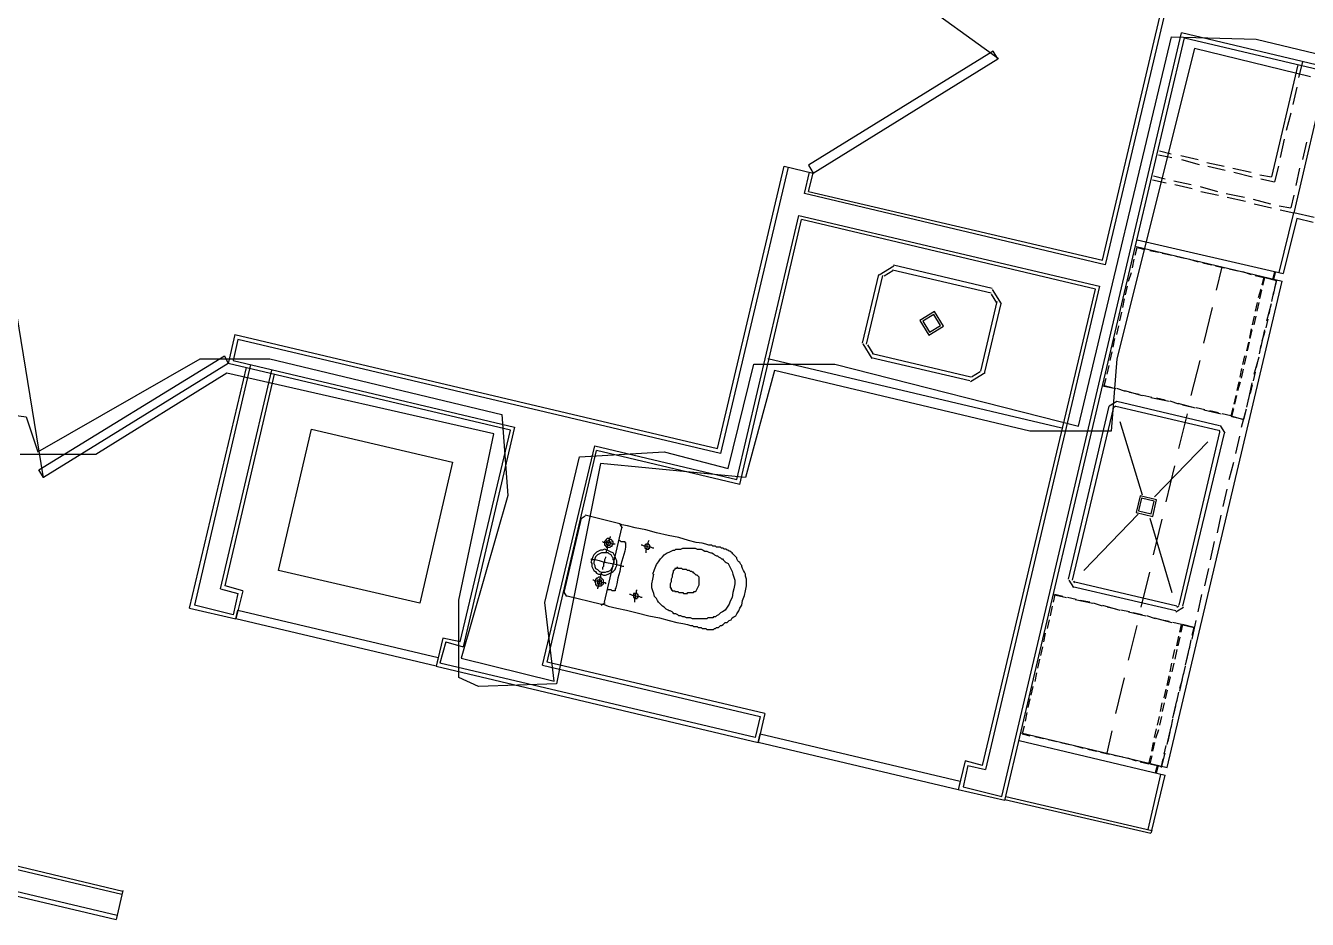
# Model space of a CAD drawing. Header units: feet. Extents: x -84 to 198, y -22 to 181.
# Drawn here: x 64.87 to 82.55, y 34.67 to 47 of the extents above; entities that cross this region are included whole.
import ezdxf

# ---------------------------------------------------------------- set-up
doc = ezdxf.new("R2010")
doc.units = ezdxf.units.FT
for name, color, linetype in [('A-AREA-COMUN', 252, 'CONTINUOUS'), ('A-AREA-UNIDAD', 30, 'CONTINUOUS'), ('A-LINEA', 7, 'CONTINUOUS')]:
    doc.layers.add(name, color=color, linetype=linetype)

msp = doc.modelspace()

# ---------------------------------------------------------------- linework, layer by layer
at = {"layer": 'A-AREA-COMUN'}
msp.add_lwpolyline([(64.64, 41.6356), (64.88, 41.6), (65.04, 41.12), (67.28, 42.4), (68.24, 42.4), (71.44, 41.6356), (71.52, 40.5156), (70.88, 38.2756), (72.16, 37.9556), (72.032, 39.04), (72.512, 41.0489), (73.68, 41.12), (74.56, 40.8889), (74.912, 42.3289), (76.032, 42.3289), (79.392, 41.4756), (80.672, 46.8444), (81.84, 46.8089), (89.84, 44.8889)], dxfattribs=at)
at = {"layer": 'A-AREA-UNIDAD'}
msp.add_lwpolyline([(82.592, 46.2933), (80.992, 46.6844), (79.92, 42.4), (79.84, 41.4044), (78.72, 41.4044), (75.2, 42.24), (74.8, 40.7644), (72.8, 40.96), (72.192, 37.92), (71.12, 37.8844), (70.848, 38.0089), (70.848, 39.0756), (71.328, 41.3689), (67.648, 42.2044), (65.84, 41.0844), (64.8, 41.0844)], dxfattribs=at)
at = {"layer": 'A-LINEA'}
for p, q in [((81.0667, 49.2311), (79.76, 43.6978)), ((78.2892, 46.5394), (76.4322, 47.8837)), ((78.3333, 36.3644), (80.8133, 46.8978)), ((108.28, 40.3911), (80.8133, 46.8978)), ((78.3733, 36.3111), (80.8533, 46.8311)), ((80.8533, 46.8311), (108.2667, 40.3511)), ((82.48, 46.4978), (82.4267, 46.2844)), ((82.4133, 46.4578), (82.0533, 44.9111)), ((82.8133, 46.3644), (82.36, 44.4178)), ((82.4, 46.1511), (82.3467, 45.9111)), ((82.32, 45.7911), (82.2533, 45.5511)), ((82.2267, 45.4311), (82.1733, 45.1778)), ((80.5067, 45.2711), (80.6667, 45.2311)), ((82.5333, 45.3911), (82.48, 45.1511)), ((80.4933, 45.2178), (80.68, 45.1778)), ((80.8, 45.2044), (81.04, 45.1511)), ((80.8133, 45.1511), (81.0533, 45.0844)), ((81.16, 45.1111), (81.4, 45.0578)), ((74.4133, 41.1644), (75.3333, 45.0578)), ((75.3867, 45.0444), (74.4533, 41.0978)), ((75.3333, 45.0578), (75.7333, 44.9644)), ((75.6133, 44.6844), (75.68, 44.9778)), ((75.6667, 44.7111), (75.7333, 44.9644)), ((80.4267, 44.9244), (80.5867, 44.8844)), ((81.1733, 45.0578), (81.4133, 45.0044)), ((81.52, 45.0311), (81.7733, 44.9778)), ((81.5333, 44.9778), (81.7867, 44.9111)), ((81.8933, 44.9378), (82.0533, 44.9111)), ((82.1467, 45.0578), (82.0933, 44.8444)), ((82.44, 45.0311), (82.3867, 44.7911)), ((80.4133, 44.8711), (80.6, 44.8311)), ((80.7067, 44.8578), (80.9467, 44.8044)), ((80.72, 44.8044), (80.96, 44.7511)), ((81.0667, 44.7778), (81.3067, 44.7111)), ((81.9067, 44.8844), (82.0933, 44.8444)), ((79.76, 43.6978), (75.6133, 44.6844)), ((75.6667, 44.7111), (79.72, 43.7644)), ((81.08, 44.7111), (81.32, 44.6578)), ((81.4267, 44.6844), (81.68, 44.6311)), ((81.44, 44.6311), (81.6933, 44.5778)), ((81.8, 44.6044), (82.04, 44.5378)), ((81.8133, 44.5378), (82.0533, 44.4844)), ((82.36, 44.6578), (82.32, 44.4844)), ((74.68, 40.7378), (75.5333, 44.3778)), ((75.5333, 44.3778), (79.68, 43.4044)), ((82.16, 44.5111), (82.32, 44.4844)), ((82.16, 43.5911), (82.36, 44.4178)), ((82.1733, 44.4578), (82.36, 44.4178)), ((82.64, 44.3511), (82.36, 44.4178)), ((74.72, 40.6711), (75.5733, 44.3244)), ((79.6267, 43.3644), (75.5733, 44.3244)), ((82.4, 44.3378), (82.2133, 43.5778)), ((82.6267, 44.2844), (82.4, 44.3378)), ((80.2, 44.0444), (82.2133, 43.5778)), ((80.1867, 43.9511), (82.2, 43.4711)), ((80.3733, 43.8978), (80.4933, 43.8711)), ((80.5467, 43.8578), (80.68, 43.8311)), ((76.8449, 43.68), (76.6444, 43.556)), ((76.84, 43.6978), (78.2, 43.3778)), ((80.1333, 43.6578), (80.16, 43.7778)), ((80.7333, 43.8178), (80.8533, 43.7911)), ((80.92, 43.7778), (81.04, 43.7378)), ((81.1067, 43.7244), (81.2267, 43.6978)), ((81.28, 43.6844), (81.4, 43.6578)), ((81.2933, 43.3511), (81.3733, 43.6711)), ((76.4133, 42.6178), (76.64, 43.5644)), ((76.4667, 42.6044), (76.6933, 43.5511)), ((76.8296, 43.6151), (76.7093, 43.5407)), ((76.8267, 43.6311), (78.1867, 43.3111)), ((80.08, 43.4711), (80.12, 43.5911)), ((81.4667, 43.6444), (81.5867, 43.6178)), ((81.6533, 43.6044), (81.7733, 43.5644)), ((82.0933, 43.6044), (82.0667, 43.4978)), ((82.1067, 43.6044), (82.08, 43.4978)), ((82.08, 43.2844), (82.12, 43.4844)), ((78.0667, 36.7911), (79.6267, 43.3644)), ((79.68, 43.4044), (78.1067, 36.7378)), ((78.3289, 43.1595), (78.2049, 43.36)), ((80.04, 43.2844), (80.0667, 43.4044)), ((80.6133, 36.7644), (82.2, 43.4711)), ((81.9067, 43.3644), (81.8667, 43.2444)), ((81.8933, 43.2311), (81.92, 43.3511)), ((82.08, 43.3244), (82.0533, 43.1911)), ((78.2667, 43.1911), (78.04, 42.2311)), ((78.32, 43.1644), (78.0933, 42.2178)), ((78.264, 43.1748), (78.1896, 43.2951)), ((80, 43.1111), (80.0267, 43.2311)), ((81.8533, 43.1778), (81.8267, 43.0578)), ((81.8533, 43.0578), (81.88, 43.1778)), ((81.9867, 42.9244), (82.0533, 43.1644)), ((82.04, 43.1378), (82.0133, 43.0178)), ((64.7474, 43.0233), (65.1171, 40.7608)), ((79.96, 42.9244), (79.9867, 43.0444)), ((81.12, 42.6178), (81.24, 43.1111)), ((81.8133, 42.9911), (81.7867, 42.8711)), ((81.8133, 42.8711), (81.84, 42.9911)), ((82, 42.9511), (81.9733, 42.8311)), ((79.92, 42.7378), (79.9467, 42.8578)), ((81.7733, 42.8178), (81.7467, 42.6978)), ((81.76, 42.6844), (81.7867, 42.8044)), ((81.9067, 42.5511), (81.96, 42.8044)), ((81.96, 42.7778), (81.92, 42.6444)), ((67.76, 42.7378), (67.6667, 42.3378)), ((67.76, 42.7378), (74.4133, 41.1644)), ((76.4178, 42.6094), (76.5418, 42.4089)), ((76.4827, 42.5941), (76.5571, 42.4738)), ((79.8667, 42.5644), (79.8933, 42.6844)), ((81.7333, 42.6311), (81.7067, 42.5111)), ((81.72, 42.5111), (81.7467, 42.6311)), ((77.8933, 42.0978), (76.5333, 42.4178)), ((77.9067, 42.1511), (76.5467, 42.4711)), ((79.8267, 42.3778), (79.8533, 42.4978)), ((81.68, 42.4444), (81.6533, 42.3244)), ((81.68, 42.3244), (81.7067, 42.4444)), ((81.8133, 42.1911), (81.88, 42.4311)), ((81.9067, 42.5911), (81.88, 42.4711)), ((67.1333, 38.9644), (67.92, 42.2844)), ((67.9733, 42.3244), (67.2, 39.0044)), ((67.56, 39.2311), (68.2667, 42.2444)), ((71.56, 41.4178), (67.6667, 42.3378)), ((79.16, 41.4444), (75.1067, 42.4044)), ((79.7867, 42.1911), (79.8133, 42.3111)), ((80.9467, 41.8978), (81.0667, 42.3778)), ((81.64, 42.2711), (81.6133, 42.1511)), ((81.64, 42.1378), (81.6667, 42.2578)), ((81.8667, 42.4044), (81.84, 42.2844)), ((67.6267, 39.2711), (68.3067, 42.1911)), ((77.9018, 42.0889), (78.1022, 42.2129)), ((77.9171, 42.1538), (78.0373, 42.2282)), ((79.7467, 42.0311), (79.7733, 42.1378)), ((81.6, 42.0844), (81.5733, 41.9644)), ((81.5867, 41.9644), (81.6267, 42.0844)), ((81.7333, 41.8311), (81.7867, 42.0711)), ((81.8267, 42.2178), (81.8, 42.0978)), ((79.72, 42.0311), (79.9067, 41.9911)), ((79.8533, 42.0044), (79.7467, 42.0311)), ((80.04, 41.9511), (79.92, 41.9911)), ((80.0267, 41.9644), (80.2667, 41.8978)), ((80.2267, 41.9111), (80.0933, 41.9378)), ((80.4, 41.8711), (80.28, 41.8978)), ((81.56, 41.8978), (81.5333, 41.7778)), ((81.5467, 41.7778), (81.5733, 41.8978)), ((81.7867, 42.0444), (81.76, 41.9244)), ((79.2533, 39.3644), (79.8133, 41.7511)), ((79.3067, 39.3511), (79.88, 41.7378)), ((79.92, 41.8154), (79.8157, 41.7511)), ((79.9046, 41.7506), (79.8805, 41.7357)), ((79.9067, 41.7511), (81.32, 41.4178)), ((79.92, 41.8178), (81.3333, 41.4844)), ((80.3867, 41.8711), (80.64, 41.8178)), ((80.5867, 41.8311), (80.4667, 41.8578)), ((80.7733, 41.7778), (80.6533, 41.8178)), ((80.76, 41.7911), (81, 41.7244)), ((80.9467, 41.7378), (80.8267, 41.7644)), ((81.1333, 41.6978), (81.0133, 41.7244)), ((81.5067, 41.6044), (81.5333, 41.7111)), ((81.64, 41.4578), (81.7067, 41.7111)), ((81.7333, 41.8578), (81.7067, 41.7378)), ((79.96, 41.5378), (80.2667, 40.5244)), ((80.7733, 41.1644), (80.8933, 41.6444)), ((81.12, 41.6978), (81.36, 41.6444)), ((81.32, 41.6578), (81.2, 41.6844)), ((81.4933, 41.6178), (81.6667, 41.5644)), ((68.8133, 41.4311), (70.76, 40.9778)), ((70.8667, 38.4978), (71.56, 41.4178)), ((71.6133, 41.4578), (70.9067, 38.4311)), ((81.3333, 41.3911), (80.7733, 39.0044)), ((81.4, 41.3778), (80.8267, 38.9911)), ((81.3461, 41.3932), (81.3313, 41.4172)), ((81.411, 41.3778), (81.3466, 41.4821)), ((39.68, 41.2978), (66.2, 35.0178)), ((66.2133, 35.0578), (39.6933, 41.3511)), ((72, 38.1778), (72.72, 41.2044)), ((72.72, 41.2044), (74.68, 40.7378)), ((81.1733, 41.2578), (80.44, 40.4978)), ((81.56, 41.0978), (81.6133, 41.3378)), ((72.0667, 38.2178), (72.7467, 41.1378)), ((74.72, 40.6711), (72.7467, 41.1378)), ((80.6, 40.4311), (80.72, 40.9244)), ((81.4667, 40.7378), (81.5333, 40.9778)), ((81.3867, 40.3644), (81.44, 40.6044)), ((72.5333, 40.2044), (72.2933, 39.1778)), ((72.5907, 40.2299), (72.5346, 40.1952)), ((73.0667, 40.1244), (72.5867, 40.2444)), ((73.1054, 40.0671), (73.0707, 40.1232)), ((80.2133, 40.2578), (79.4667, 39.4844)), ((80.3733, 40.2044), (80.68, 39.1778)), ((80.4267, 39.6978), (80.5467, 40.1911)), ((81.3067, 40.0044), (81.36, 40.2444)), ((72.8533, 39.0444), (73.0933, 40.0711)), ((81.2133, 39.6311), (81.2667, 39.8844)), ((80.2533, 38.9778), (80.3733, 39.4578)), ((81.1333, 39.2711), (81.1867, 39.5111)), ((67.8667, 39.2044), (67.6267, 39.2711)), ((79.2557, 39.3511), (79.32, 39.2468)), ((80.7333, 38.9244), (79.3067, 39.2578)), ((80.7467, 38.9911), (79.32, 39.3244)), ((79.3205, 39.3357), (79.3354, 39.3116)), ((67.56, 39.2311), (67.8, 39.1644)), ((67.8, 39.1644), (67.7333, 38.8711)), ((67.8667, 39.2044), (67.7733, 38.8178)), ((72.2946, 39.1818), (72.3293, 39.1257)), ((72.32, 39.1378), (72.8133, 39.0178)), ((79.0667, 39.1511), (79.04, 39.0444)), ((79.04, 39.1511), (79.2267, 39.1111)), ((79.1733, 39.1244), (79.0667, 39.1511)), ((79.36, 39.0844), (79.24, 39.1111)), ((79.3467, 39.0844), (79.5867, 39.0311)), ((79.5467, 39.0444), (79.4133, 39.0711)), ((81.04, 38.9111), (81.0933, 39.1511)), ((67.1333, 38.9644), (67.7733, 38.8178)), ((67.7333, 38.8711), (67.2, 39.0044)), ((72.8093, 39.0057), (72.8654, 39.0404)), ((79.0267, 38.9911), (79, 38.8578)), ((79.72, 38.9911), (79.6, 39.0311)), ((79.72, 39.0044), (79.96, 38.9378)), ((79.9067, 38.9511), (79.7867, 38.9778)), ((80.0933, 38.9111), (79.9733, 38.9378)), ((80.08, 38.9111), (80.32, 38.8578)), ((80.2667, 38.8711), (80.1467, 38.8978)), ((80.7334, 38.9134), (80.8377, 38.9778)), ((80.7487, 38.9783), (80.7728, 38.9932)), ((78.9867, 38.8044), (78.96, 38.6844)), ((80.08, 38.2444), (80.2, 38.7244)), ((80.4533, 38.8178), (80.3333, 38.8578)), ((80.44, 38.8311), (80.68, 38.7644)), ((80.64, 38.7778), (80.52, 38.8044)), ((80.8267, 38.7378), (80.8, 38.6311)), ((80.8133, 38.7378), (80.9867, 38.6978)), ((80.96, 38.5378), (81.0133, 38.7911)), ((70.6267, 38.5511), (70.5333, 38.1644)), ((70.8667, 38.4978), (70.6267, 38.5511)), ((78.9333, 38.6178), (78.9067, 38.4978)), ((80.7467, 38.4444), (80.7733, 38.5778)), ((80.7867, 38.5644), (80.76, 38.4444)), ((70.6667, 38.4978), (70.5867, 38.2044)), ((70.6667, 38.4978), (70.9067, 38.4311)), ((78.8933, 38.4311), (78.8667, 38.3111)), ((80.6933, 38.2711), (80.72, 38.3911)), ((80.7467, 38.3911), (80.72, 38.2578)), ((80.8667, 38.1778), (80.92, 38.4178)), ((80.88, 38.2311), (80.9067, 38.3511)), ((80.92, 38.4044), (80.9467, 38.5244)), ((74.9333, 37.1778), (70.5867, 38.2044)), ((72, 38.1778), (75, 37.4711)), ((75.0667, 37.5111), (72.0667, 38.2178)), ((78.8533, 38.2578), (78.8267, 38.1378)), ((80.6533, 38.0844), (80.68, 38.2044)), ((80.7067, 38.2044), (80.68, 38.0844)), ((70.5333, 38.1644), (74.9733, 37.1111)), ((78.8133, 38.0711), (78.7867, 37.9511)), ((79.9067, 37.5111), (80.0267, 38.0044)), ((80.6133, 37.8978), (80.64, 38.0311)), ((80.6533, 38.0178), (80.6267, 37.8978)), ((80.7867, 37.8178), (80.84, 38.0578)), ((80.84, 38.0444), (80.8667, 38.1644)), ((78.76, 37.8844), (78.7333, 37.7644)), ((80.5733, 37.7244), (80.6, 37.8444)), ((80.6133, 37.8311), (80.5867, 37.7111)), ((80.7867, 37.8578), (80.8267, 37.9778)), ((78.72, 37.7111), (78.6933, 37.5911)), ((80.52, 37.5378), (80.5467, 37.6578)), ((80.5733, 37.6578), (80.5467, 37.5378)), ((80.6933, 37.4444), (80.7467, 37.6844)), ((80.7467, 37.6711), (80.7733, 37.8044)), ((75, 37.4711), (74.9333, 37.1778)), ((75.0667, 37.5111), (74.9733, 37.1111)), ((78.68, 37.5244), (78.6533, 37.4044)), ((80.48, 37.3511), (80.5067, 37.4711)), ((80.5333, 37.4711), (80.5067, 37.3511)), ((80.7067, 37.4978), (80.7333, 37.6178)), ((80.44, 37.1778), (80.4667, 37.2978)), ((80.6133, 37.0844), (80.6667, 37.3244)), ((80.6667, 37.3111), (80.6933, 37.4311)), ((78.5733, 37.1378), (80.5867, 36.6578)), ((78.6, 37.2444), (80.6133, 36.7644)), ((78.7867, 37.1911), (78.9067, 37.1644)), ((78.9733, 37.1511), (79.0933, 37.1244)), ((79.7867, 36.9644), (79.8533, 37.2711)), ((80.4933, 37.2844), (80.4533, 37.1644)), ((80.6267, 37.1244), (80.6533, 37.2578)), ((79.1467, 37.1111), (79.2667, 37.0844)), ((79.3333, 37.0711), (79.4533, 37.0311)), ((79.52, 37.0178), (79.64, 36.9911)), ((79.6933, 36.9778), (79.8133, 36.9511)), ((79.88, 36.9378), (80, 36.9111)), ((80.4, 36.9911), (80.4267, 37.1111)), ((80.44, 37.1111), (80.4133, 36.9911)), ((80.5333, 36.7644), (80.5867, 36.9644)), ((80.5733, 36.9511), (80.6, 37.0711)), ((77.8267, 36.8578), (77.7333, 36.4578)), ((77.8667, 36.7911), (77.8, 36.4978)), ((78.0667, 36.7911), (77.8267, 36.8578)), ((77.8667, 36.7911), (78.1067, 36.7378)), ((80.0667, 36.8978), (80.1867, 36.8578)), ((80.4533, 36.6978), (80.48, 36.7911)), ((80.4667, 36.6844), (80.4933, 36.7911)), ((80.52, 36.6711), (80.3467, 35.9111)), ((80.4, 35.8978), (80.5867, 36.6578)), ((78.3733, 36.3111), (77.7333, 36.4578)), ((77.8, 36.4978), (78.3333, 36.3644)), ((78.3733, 36.3244), (80.3867, 35.8578)), ((66.1333, 34.7244), (60.7733, 35.9911)), ((60.8, 35.9244), (66.12, 34.6711)), ((66.2133, 35.0711), (66.12, 34.6711))]:
    msp.add_line(p, q, dxfattribs=at)
for points in [[(79.72, 43.7644), (81, 49.1911), (80.1467, 49.3911)], [(75.7333, 44.9644), (78.28, 46.5378), (78.2133, 46.6444), (75.6667, 45.0711), (75.7333, 44.9644)], [(80.1733, 43.8311), (80.2, 43.9378), (80.3067, 43.9111)], [(81.8267, 43.5511), (81.9467, 43.5244), (81.92, 43.4178)], [(81.9333, 43.4178), (81.96, 43.5244), (82.12, 43.4844), (82.0933, 43.3778)], [(77.2044, 42.9294), (77.3284, 42.7289), (77.5289, 42.8529), (77.4049, 43.0533), (77.2044, 42.9294)], [(77.2434, 42.9202), (77.3376, 42.7678), (77.49, 42.862), (77.3957, 43.0144), (77.2434, 42.9202)], [(74.4533, 41.0978), (67.8, 42.6711), (67.7333, 42.3778), (71.6133, 41.4578)], [(67.6667, 42.3378), (65.12, 40.7644), (65.0533, 40.8711), (67.6133, 42.4444), (67.6667, 42.3378)], [(81.52, 41.7244), (81.4933, 41.6178), (81.3733, 41.6444)], [(81.6933, 41.6711), (81.6667, 41.5644), (81.5067, 41.6044)], [(70.76, 40.9778), (70.3067, 39.0311), (68.36, 39.4844), (68.8133, 41.4311)], [(80.4142, 40.2293), (80.4685, 40.4587), (80.2391, 40.5129), (80.1848, 40.2836), (80.4142, 40.2293)], [(80.3932, 40.2633), (80.4344, 40.4377), (80.2601, 40.4789), (80.2189, 40.3046), (80.3932, 40.2633)], [(72.8133, 39.0178), (72.84, 39.0178), (72.9067, 38.9911), (73.0267, 38.9644), (73.16, 38.9378), (73.3067, 38.8978), (73.4667, 38.8578), (73.6133, 38.8311), (73.7467, 38.7911), (73.8533, 38.7644), (73.9333, 38.7511), (74, 38.7378), (74.04, 38.7244), (74.0667, 38.7244), (74.08, 38.7111), (74.0933, 38.7111), (74.1067, 38.7111), (74.12, 38.7111), (74.1333, 38.7111), (74.1467, 38.6978), (74.16, 38.6978), (74.1733, 38.6978), (74.1867, 38.6978), (74.2, 38.6844), (74.2133, 38.6844), (74.24, 38.6844), (74.2533, 38.6844), (74.2667, 38.6711), (74.28, 38.6711), (74.2933, 38.6711), (74.3067, 38.6711), (74.32, 38.6711), (74.3333, 38.6711), (74.36, 38.6711), (74.3733, 38.6844), (74.3867, 38.6844), (74.4, 38.6978), (74.4267, 38.6978), (74.44, 38.7111), (74.4533, 38.7244), (74.4667, 38.7244), (74.4933, 38.7378), (74.5067, 38.7511), (74.52, 38.7644), (74.5467, 38.7644), (74.56, 38.7778), (74.5733, 38.7911), (74.6, 38.8044), (74.6133, 38.8311), (74.64, 38.8444), (74.6667, 38.8578), (74.68, 38.8844), (74.7067, 38.9244), (74.72, 38.9644), (74.7467, 39.0044), (74.76, 39.0711), (74.7867, 39.1378), (74.8, 39.2044), (74.8133, 39.2711), (74.8133, 39.3244), (74.8133, 39.3644), (74.8, 39.4044), (74.8, 39.4311), (74.7867, 39.4578), (74.7733, 39.4844), (74.76, 39.5111), (74.7467, 39.5378), (74.7467, 39.5511), (74.7333, 39.5644), (74.72, 39.5911), (74.7067, 39.6044), (74.6933, 39.6178), (74.68, 39.6444), (74.68, 39.6578), (74.6667, 39.6711), (74.6533, 39.6844), (74.64, 39.6978), (74.6267, 39.7111), (74.6133, 39.7244), (74.6, 39.7378), (74.5867, 39.7511), (74.5733, 39.7511), (74.56, 39.7644), (74.5467, 39.7644), (74.5333, 39.7778), (74.52, 39.7778), (74.5067, 39.7778), (74.4933, 39.7911), (74.48, 39.7911), (74.4667, 39.7911), (74.4533, 39.8044), (74.44, 39.8044), (74.4133, 39.8044), (74.4, 39.8044), (74.3867, 39.8178), (74.3733, 39.8178), (74.36, 39.8178), (74.3467, 39.8178), (74.3333, 39.8311), (74.2933, 39.8311), (74.2533, 39.8444), (74.2, 39.8578), (74.12, 39.8711), (74.0133, 39.8978), (73.88, 39.9378), (73.7333, 39.9644), (73.5733, 40.0044), (73.4267, 40.0444), (73.28, 40.0711), (73.1733, 40.0978), (73.0933, 40.1111), (73.0667, 40.1244)], [(72.9333, 39.9511), (72.9333, 39.9378), (72.92, 39.9244), (72.92, 39.8844), (72.9067, 39.8578), (72.8933, 39.8178), (72.8933, 39.7778), (72.88, 39.7511), (72.88, 39.7378), (72.88, 39.7244)], [(73.0267, 39.5511), (73.0267, 39.5911), (73.0267, 39.6178), (73.0133, 39.6444), (73, 39.6711), (72.9867, 39.6978), (72.9733, 39.7244), (72.9467, 39.7378), (72.92, 39.7511), (72.8933, 39.7644), (72.8533, 39.7778), (72.8267, 39.7644), (72.8, 39.7644), (72.7733, 39.7511), (72.7467, 39.7378), (72.72, 39.7111), (72.7067, 39.6978), (72.6933, 39.6711), (72.68, 39.6311), (72.6667, 39.6044), (72.68, 39.5778), (72.68, 39.5378), (72.6933, 39.5111), (72.7067, 39.4844), (72.7333, 39.4711), (72.7467, 39.4444), (72.7733, 39.4311), (72.8133, 39.4311), (72.84, 39.4178), (72.8667, 39.4178), (72.9067, 39.4311), (72.9333, 39.4444), (72.96, 39.4578), (72.9733, 39.4711), (73, 39.4978), (73.0133, 39.5244), (73.0267, 39.5511)], [(73, 39.8444), (72.9867, 39.8444), (72.96, 39.8444), (72.9333, 39.8578), (72.8933, 39.8711), (72.8667, 39.8711), (72.84, 39.8711), (72.8267, 39.8844)], [(72.9733, 39.8444), (72.9733, 39.8578), (72.9733, 39.8711), (72.9733, 39.8844), (72.96, 39.8844), (72.96, 39.8978), (72.9467, 39.9111), (72.9333, 39.9111), (72.92, 39.9244), (72.9067, 39.9244), (72.8933, 39.9244), (72.88, 39.9111), (72.8667, 39.8978), (72.8533, 39.8844), (72.8533, 39.8711), (72.8533, 39.8578), (72.8533, 39.8444), (72.8533, 39.8311), (72.8667, 39.8311), (72.8667, 39.8178), (72.88, 39.8178), (72.88, 39.8044), (72.8933, 39.8044), (72.9067, 39.8044), (72.92, 39.8044), (72.9333, 39.8044), (72.9467, 39.8178), (72.96, 39.8178), (72.96, 39.8311), (72.9733, 39.8444)], [(72.9467, 39.8578), (72.9467, 39.8711), (72.9333, 39.8711), (72.9333, 39.8844), (72.92, 39.8844), (72.92, 39.8978), (72.9067, 39.8978), (72.8933, 39.8844), (72.88, 39.8844), (72.88, 39.8711), (72.88, 39.8578), (72.88, 39.8444), (72.8933, 39.8444), (72.8933, 39.8311), (72.9067, 39.8311), (72.92, 39.8311), (72.9333, 39.8311), (72.9333, 39.8444), (72.9467, 39.8578)], [(73.0533, 39.8978), (73.0667, 39.8978), (73.08, 39.8844), (73.1067, 39.8844), (73.12, 39.8844), (73.1333, 39.8844), (73.1333, 39.8711), (73.1467, 39.8711), (73.1467, 39.8578), (73.1467, 39.8444), (73.1467, 39.8044), (73.1333, 39.7511), (73.1067, 39.6578), (73.08, 39.5644), (73.0667, 39.4711), (73.04, 39.3778), (73.0267, 39.2978), (73.0133, 39.2444), (73, 39.2311), (73, 39.2178), (73, 39.2044), (72.9867, 39.2044), (72.9733, 39.2044), (72.96, 39.2044), (72.9467, 39.2178), (72.9333, 39.2178), (72.92, 39.2178), (72.9067, 39.2178), (72.8933, 39.2178)], [(73.5333, 39.7911), (73.52, 39.7911), (73.4933, 39.8044), (73.4667, 39.8044), (73.4267, 39.8178), (73.4, 39.8178), (73.3733, 39.8311), (73.36, 39.8311)], [(73.48, 39.8044), (73.48, 39.8178), (73.48, 39.8311), (73.4667, 39.8311), (73.4667, 39.8444), (73.4533, 39.8444), (73.44, 39.8444), (73.4267, 39.8444), (73.4133, 39.8311), (73.4133, 39.8178), (73.4133, 39.8044), (73.4133, 39.7911), (73.4267, 39.7911), (73.4267, 39.7778), (73.44, 39.7778), (73.4533, 39.7778), (73.4667, 39.7778), (73.4667, 39.7911), (73.48, 39.7911), (73.48, 39.8044)], [(73.4667, 39.8978), (73.4533, 39.8711), (73.4533, 39.8578), (73.44, 39.8311), (73.44, 39.7911), (73.4267, 39.7644), (73.4267, 39.7378), (73.4267, 39.7244)], [(73.52, 39.4311), (73.5467, 39.4978), (73.5733, 39.5644), (73.6, 39.6044), (73.6267, 39.6444), (73.6533, 39.6711), (73.68, 39.6978), (73.72, 39.7244), (73.7467, 39.7378), (73.7733, 39.7511), (73.8, 39.7644), (73.8267, 39.7644), (73.84, 39.7778), (73.8667, 39.7778), (73.88, 39.7778), (73.9067, 39.7778), (73.9333, 39.7911), (73.9467, 39.7911), (73.9733, 39.7911), (73.9867, 39.7911), (74.0133, 39.7911), (74.0267, 39.7911), (74.0533, 39.7911), (74.08, 39.7911), (74.1067, 39.7911), (74.1333, 39.7778), (74.16, 39.7778), (74.1867, 39.7778), (74.2133, 39.7644), (74.24, 39.7511), (74.2667, 39.7511), (74.2933, 39.7378), (74.32, 39.7244), (74.3333, 39.7244), (74.36, 39.7111), (74.3733, 39.6978), (74.4, 39.6844), (74.4133, 39.6844), (74.4267, 39.6711), (74.4533, 39.6578), (74.4667, 39.6444), (74.48, 39.6444), (74.4933, 39.6311), (74.5067, 39.6178), (74.52, 39.6044), (74.5333, 39.5911), (74.56, 39.5778), (74.5733, 39.5511), (74.5867, 39.5244), (74.6, 39.4978), (74.6133, 39.4711), (74.6267, 39.4311), (74.64, 39.3911), (74.6533, 39.3511), (74.6533, 39.2978), (74.64, 39.2311), (74.6267, 39.1778), (74.6133, 39.1111), (74.5867, 39.0578), (74.5733, 39.0178), (74.5467, 38.9778), (74.52, 38.9378), (74.48, 38.9111), (74.4533, 38.8978), (74.4267, 38.8711), (74.4, 38.8578), (74.3867, 38.8444), (74.36, 38.8444), (74.3467, 38.8311), (74.32, 38.8311), (74.3067, 38.8311), (74.28, 38.8311), (74.2667, 38.8178), (74.2533, 38.8178), (74.2267, 38.8178), (74.2133, 38.8178), (74.1867, 38.8178), (74.1733, 38.8178), (74.1467, 38.8178), (74.12, 38.8178), (74.0933, 38.8178), (74.0667, 38.8178), (74.04, 38.8311), (74.0133, 38.8311), (73.9867, 38.8311), (73.96, 38.8444), (73.9333, 38.8444), (73.9067, 38.8578), (73.88, 38.8578), (73.8667, 38.8711), (73.84, 38.8844), (73.8133, 38.8844), (73.8, 38.8978), (73.7867, 38.9111), (73.76, 38.9244), (73.7467, 38.9244), (73.7333, 38.9378), (73.7067, 38.9511), (73.6933, 38.9644), (73.68, 38.9778), (73.6533, 38.9911), (73.64, 39.0044), (73.6267, 39.0178), (73.6, 39.0444), (73.5867, 39.0711), (73.5733, 39.0978), (73.5467, 39.1244), (73.5333, 39.1644), (73.52, 39.2044), (73.5067, 39.2444), (73.5067, 39.2978), (73.52, 39.3644), (73.5333, 39.4311)], [(73.12, 39.5378), (73.1067, 39.5378), (73.0667, 39.5511), (73, 39.5644), (72.9333, 39.5778), (72.8533, 39.5911), (72.7867, 39.6178), (72.72, 39.6311), (72.68, 39.6311), (72.6667, 39.6444)], [(72.9733, 39.5644), (72.9867, 39.5911), (72.9867, 39.6178), (72.9733, 39.6311), (72.9733, 39.6578), (72.96, 39.6711), (72.9467, 39.6978), (72.92, 39.7111), (72.9067, 39.7244), (72.88, 39.7244), (72.8533, 39.7244), (72.8267, 39.7244), (72.8133, 39.7244), (72.7867, 39.7111), (72.76, 39.6978), (72.7467, 39.6844), (72.7333, 39.6711), (72.72, 39.6444), (72.72, 39.6311), (72.7067, 39.6044), (72.7067, 39.5778), (72.72, 39.5511), (72.72, 39.5378), (72.7333, 39.5111), (72.76, 39.4978), (72.7733, 39.4844), (72.7867, 39.4711), (72.8133, 39.4578), (72.84, 39.4578), (72.8667, 39.4578), (72.8933, 39.4711), (72.9067, 39.4711), (72.9333, 39.4844), (72.9467, 39.4978), (72.96, 39.5244), (72.9733, 39.5378), (72.9733, 39.5644)], [(72.8667, 39.6711), (72.8667, 39.6578), (72.8533, 39.6311), (72.8533, 39.6044), (72.84, 39.5778), (72.84, 39.5378), (72.8267, 39.5244), (72.8267, 39.4978)], [(72.8133, 39.4578), (72.8133, 39.4444), (72.8, 39.4311), (72.8, 39.3911), (72.7867, 39.3644), (72.7867, 39.3244), (72.7733, 39.2844), (72.7733, 39.2578), (72.76, 39.2444), (72.76, 39.2311)], [(73.76, 39.2711), (73.76, 39.2578), (73.76, 39.2444), (73.7733, 39.2444), (73.7733, 39.2311), (73.7733, 39.2178), (73.7867, 39.2178), (73.7867, 39.2044), (73.8, 39.2044), (73.8133, 39.2044), (73.8267, 39.2044), (73.8267, 39.1911), (73.84, 39.1911), (73.8533, 39.1911), (73.8667, 39.1911), (73.88, 39.1778), (73.8933, 39.1778), (73.9067, 39.1778), (73.92, 39.1778), (73.9333, 39.1778), (73.9467, 39.1644), (73.96, 39.1644), (73.9733, 39.1644), (73.9867, 39.1644), (74, 39.1644), (74, 39.1778), (74.0133, 39.1778), (74.0267, 39.1778), (74.04, 39.1778), (74.0533, 39.1778), (74.0667, 39.1778), (74.08, 39.1778), (74.0933, 39.1911), (74.1067, 39.1911), (74.12, 39.2044), (74.1333, 39.2311), (74.1467, 39.2578), (74.16, 39.2844), (74.16, 39.3244), (74.16, 39.3511), (74.16, 39.3778), (74.16, 39.3911), (74.1467, 39.4044), (74.1333, 39.4178), (74.12, 39.4178), (74.1067, 39.4311), (74.0933, 39.4444), (74.08, 39.4444), (74.08, 39.4578), (74.0667, 39.4578), (74.0533, 39.4711), (74.04, 39.4711), (74.0267, 39.4844), (74.0133, 39.4844), (74, 39.4844), (73.9867, 39.4978), (73.9733, 39.4978), (73.9467, 39.4978), (73.9333, 39.4978), (73.92, 39.5111), (73.9067, 39.5111), (73.8933, 39.5111), (73.88, 39.5111), (73.8667, 39.5111), (73.8667, 39.5244), (73.8533, 39.5244), (73.8533, 39.5111), (73.84, 39.5111), (73.8267, 39.5111), (73.8267, 39.4978), (73.8133, 39.4844), (73.8, 39.4844), (73.8, 39.4711), (73.8, 39.4578), (73.7867, 39.4178), (73.7867, 39.3911), (73.7733, 39.3644), (73.7733, 39.3244), (73.76, 39.2978), (73.76, 39.2844), (73.76, 39.2711)], [(72.88, 39.2978), (72.8667, 39.3111), (72.8533, 39.3111), (72.8267, 39.3111), (72.8, 39.3244), (72.7733, 39.3244), (72.7467, 39.3378), (72.72, 39.3378), (72.7067, 39.3511), (72.6933, 39.3511)], [(72.84, 39.3111), (72.84, 39.3244), (72.84, 39.3378), (72.84, 39.3511), (72.8267, 39.3644), (72.8133, 39.3778), (72.8, 39.3911), (72.7867, 39.3911), (72.7733, 39.3911), (72.76, 39.3778), (72.7467, 39.3778), (72.7467, 39.3644), (72.7333, 39.3644), (72.7333, 39.3511), (72.72, 39.3378), (72.72, 39.3244), (72.7333, 39.3111), (72.7333, 39.2978), (72.7333, 39.2844), (72.7467, 39.2844), (72.7467, 39.2711), (72.76, 39.2711), (72.7733, 39.2711), (72.7867, 39.2711), (72.8, 39.2711), (72.8133, 39.2711), (72.8133, 39.2844), (72.8267, 39.2844), (72.84, 39.2978), (72.84, 39.3111)], [(72.8133, 39.3244), (72.8133, 39.3378), (72.8133, 39.3511), (72.8, 39.3511), (72.7867, 39.3511), (72.7733, 39.3511), (72.76, 39.3511), (72.76, 39.3378), (72.76, 39.3244), (72.76, 39.3111), (72.76, 39.2978), (72.7733, 39.2978), (72.7867, 39.2978), (72.8, 39.2978), (72.8133, 39.2978), (72.8133, 39.3111), (72.8133, 39.3244)], [(73.3733, 39.1111), (73.36, 39.1111), (73.3333, 39.1244), (73.3067, 39.1244), (73.2667, 39.1378), (73.24, 39.1378), (73.2133, 39.1511), (73.2, 39.1511)], [(73.32, 39.1244), (73.32, 39.1378), (73.32, 39.1511), (73.3067, 39.1511), (73.3067, 39.1644), (73.2933, 39.1644), (73.28, 39.1644), (73.2667, 39.1644), (73.2533, 39.1644), (73.2533, 39.1511), (73.2533, 39.1378), (73.2533, 39.1244), (73.2533, 39.1111), (73.2667, 39.1111), (73.2667, 39.0978), (73.28, 39.0978), (73.2933, 39.0978), (73.3067, 39.0978), (73.3067, 39.1111), (73.32, 39.1111), (73.32, 39.1244)], [(73.3067, 39.2178), (73.2933, 39.2044), (73.2933, 39.1778), (73.28, 39.1511), (73.28, 39.1111), (73.2667, 39.0844), (73.2667, 39.0578), (73.2667, 39.0444)], [(67.8, 38.9378), (70.56, 38.2844), (70.5333, 38.1644), (67.7733, 38.8178), (67.8, 38.9378)], [(80.7867, 38.6311), (80.8133, 38.7378), (80.6933, 38.7644)], [(80.96, 38.5911), (80.9867, 38.6978), (80.8267, 38.7378)], [(78.64, 37.3378), (78.6133, 37.2311), (78.72, 37.2044)], [(75, 37.2311), (77.76, 36.5778), (77.7333, 36.4578), (74.9733, 37.1111), (75, 37.2311)], [(80.24, 36.8444), (80.36, 36.8178), (80.3867, 36.9244)], [(80.4, 36.9244), (80.3733, 36.8178), (80.5333, 36.7778), (80.56, 36.8844)], [(78.3867, 36.3644), (80.4, 35.8978), (80.3867, 35.8578)]]:
    msp.add_lwpolyline(points, dxfattribs=at)

doc.saveas('drawing.dxf')
